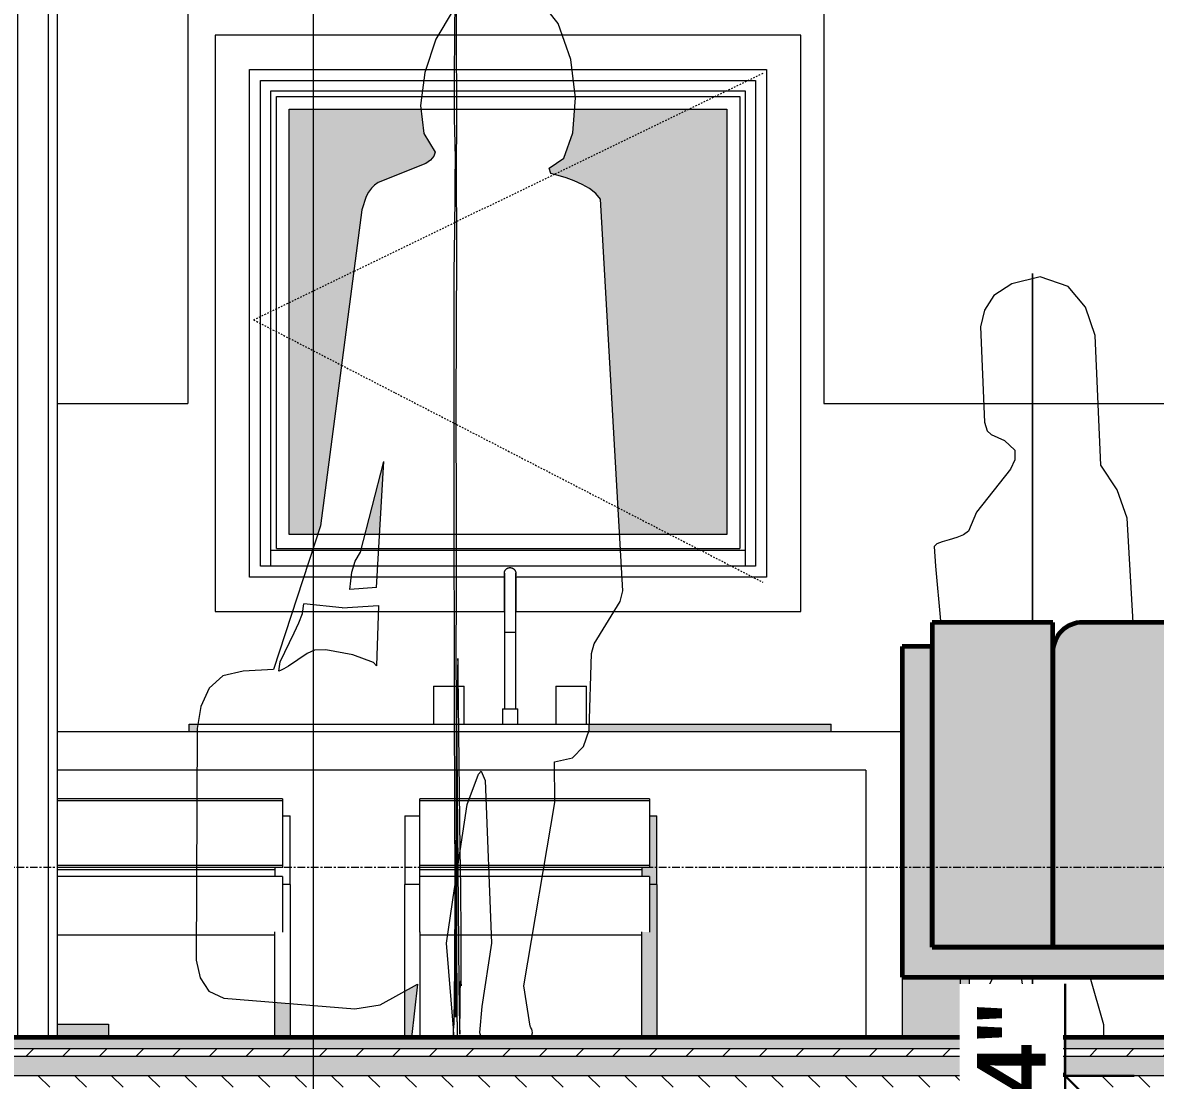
# Model space of a CAD drawing. Header units: inches. Extents: x -3210 to -1935, y -327 to 478.
# Drawn here: x -2621.6 to -2547.5, y 18.1 to 87.3 of the extents above; entities that cross this region are included whole.
import ezdxf

# ---------------------------------------------------------------- set-up
doc = ezdxf.new("R2010")
doc.units = ezdxf.units.IN
doc.header["$MEASUREMENT"] = 0
doc.linetypes.add('Dash 1_16_', pattern=[0.125, 0.0625, -0.0625])
doc.linetypes.add('Grid Line 1_2_', pattern=[0.875, 0.5, -0.125, 0.125, -0.125])
for name, color, linetype, lineweight in [('A-ANNO-DIMS-1', 211, 'Continuous', 30), ('A-DETL-GENF', 92, 'Continuous', 9), ('A-FLOR', 192, 'Continuous', 18), ('A-FLOR-1', 192, 'Continuous', 60), ('A-FLOR-LEVL-1', 51, 'Grid Line 1_2_', 9), ('A-FLOR-MCUT', 51, 'Continuous', 18), ('A-FLOR-PATT-1', 8, 'Continuous', 9), ('A-GLAZ', 151, 'Continuous', 18), ('A-GLAZ-1', 151, 'Dash 1_16_', 9), ('A-GLAZ-2', 151, 'Continuous', 9), ('G-ANNO-SYMB', 111, 'Continuous', 9), ('I-FURN', 30, 'Continuous', 9), ('I-WALL', 2, 'Continuous', 18), ('P-SANR-FIXT', 6, 'Continuous', 9), ('Q-CASE', 31, 'Continuous', 9), ('Q-CASE-1', 31, 'Continuous', 60), ('S-COLS', 52, 'Continuous', 9)]:
    doc.layers.add(name, color=color, linetype=linetype, lineweight=lineweight)
doc.styles.add('Century Gothic_B', font='GOTHICB.TTF', dxfattribs={"height": 4.5})
doc.dimstyles.new('OD__1_8__Tol__', dxfattribs={"dimscale": 12, "dimtxt": 4.698757, "dimasz": 0.5, "dimexe": 0.375, "dimexo": 0.25, "dimgap": 0.0625, "dimtad": 1, "dimdec": 3, "dimrnd": 0.125, "dimzin": 3, "dimdsep": 46, "dimlunit": 4, "dimtxsty": 'Century Gothic_B', "dimblk1": 'OBLIQUE', "dimblk2": 'OBLIQUE', "dimsah": 1, "dimcen": 0.09, "dimdle": 0.375, "dimazin": 0, "dimtfac": 1, "dimtdec": 4, "dimtix": 1, "dimtmove": 0, "dimatfit": 3, "dimfxl": 1, "dimtvp": 1, "dimtfill": 1, "dimfrac": 2, "dimtolj": 1, "dimtzin": 0, "dimlwd": 30, "dimlwe": 30, "dimarcsym": 2})
pattern_1 = [(0, (-2422.521, 124.937), (0, 2.399), []), (315, (-2422.521, 124.937), (2.398506, 0), [3.393, -3.393]), (45, (-2422.521, 124.937), (2.398506, 0), [3.393, -3.393])]

# ---------------------------------------------------------------- blocks, each defined once
blk = doc.blocks.new('Couch_-_Soft_Bench_Berto_Salotti_9473 - Couch_-_Soft_Bench_Berto_Salotti_9473-1086057-BUILDING SECTION - NORTH_SOUTH - LOOKING EAST')
at = {"layer": 'Q-CASE'}
for points in [[(-2554.214, 26.781), (-2554.214, 48.04), (-2562.088, 48.04), (-2562.088, 26.781)], [(-2528.701, 26.781), (-2517.009, 26.781), (-2517.009, 45.678), (-2517.189, 46.582), (-2517.701, 47.348), (-2518.467, 47.861), (-2519.371, 48.04), (-2552.245, 48.04), (-2552.999, 47.891), (-2553.648, 47.447), (-2554.064, 46.825), (-2554.214, 46.072), (-2554.214, 26.781)], [(-2564.056, 24.812), (-2479.804, 24.812), (-2479.804, 26.781), (-2562.088, 26.781), (-2562.088, 46.466), (-2564.056, 46.466), (-2564.056, 26.781)], [(-2560.274, 20.875), (-2560.274, 24.812), (-2564.056, 24.812), (-2564.056, 20.875), (-2562.049, 20.875)], [(-2559.684, 20.875), (-2559.684, 24.812), (-2560.274, 24.812), (-2560.274, 20.875)]]:
    blk.add_hatch(color=256, dxfattribs=at).paths.add_polyline_path(points, flags=0)
h = blk.add_hatch(color=256, dxfattribs=at)
h.paths.add_polyline_path([(-2517.009, 45.678), (-2516.852, 46.466), (-2517.166, 46.466), (-2517.147, 46.37)], flags=0)
h.paths.add_polyline_path([(-2554.214, 46.072), (-2554.135, 46.466), (-2554.214, 46.466)], flags=0)
h.paths.add_polyline_path([(-2479.804, 46.072), (-2479.804, 46.466), (-2479.883, 46.466)], flags=0)
for p, q in [((-2554.214, 46.466), (-2554.135, 46.466)), ((-2564.056, 24.812), (-2564.056, 20.875)), ((-2560.274, 24.812), (-2560.274, 20.875)), ((-2559.684, 24.812), (-2559.684, 20.875))]:
    blk.add_line(p, q, dxfattribs=at)
at = {"layer": 'Q-CASE-1'}
for p, q in [((-2554.214, 48.04), (-2562.088, 48.04)), ((-2562.088, 48.04), (-2562.088, 26.781)), ((-2554.214, 26.781), (-2554.214, 48.04)), ((-2519.371, 48.04), (-2552.245, 48.04)), ((-2562.088, 46.466), (-2564.056, 46.466)), ((-2564.056, 46.466), (-2564.056, 24.812)), ((-2562.088, 26.781), (-2562.088, 46.466)), ((-2554.214, 46.072), (-2554.214, 26.781)), ((-2479.804, 26.781), (-2562.088, 26.781)), ((-2562.088, 26.781), (-2554.214, 26.781)), ((-2554.214, 26.781), (-2517.009, 26.781)), ((-2564.056, 24.812), (-2479.804, 24.812))]:
    blk.add_line(p, q, dxfattribs=at)
blk.add_arc((-2552.245, 46.072), 1.969, 90, 180, dxfattribs=at)
blk = doc.blocks.new('OD_CW_Base Cabinet - OD_CW_Base Cabinet-1596529-BUILDING SECTION - NORTH_SOUTH - LOOKING EAST')
at = {"layer": 'Q-CASE'}
for p, q in [((-2610.169, 40.875), (-2619.337, 40.875)), ((-2593.367, 40.875), (-2610.169, 40.875)), ((-2593.239, 40.875), (-2593.367, 40.875)), ((-2593.051, 40.875), (-2593.177, 40.875)), ((-2584.578, 40.875), (-2593.051, 40.875)), ((-2564.056, 40.875), (-2584.578, 40.875))]:
    blk.add_line(p, q, dxfattribs=at)
blk = doc.blocks.new('OD_CW_Base Cabinet - OD_CW_Base Cabinet-1584419-BUILDING SECTION - NORTH_SOUTH - LOOKING EAST')
at = {"layer": 'Q-CASE'}
for p, q in [((-2610.179, 38.375), (-2619.337, 38.375)), ((-2593.345, 38.375), (-2610.179, 38.375)), ((-2593.212, 38.375), (-2593.334, 38.375)), ((-2593.181, 38.375), (-2593.212, 38.375)), ((-2593.022, 38.375), (-2593.116, 38.375)), ((-2586.795, 38.375), (-2593.022, 38.375)), ((-2566.427, 38.375), (-2586.795, 38.375)), ((-2566.427, 38.375), (-2566.427, 20.875))]:
    blk.add_line(p, q, dxfattribs=at)
blk = doc.blocks.new('Bar_Stool_6722_1_ - Bar_Stool_6722_1_-1102913-BUILDING SECTION - NORTH_SOUTH - LOOKING EAST')
at = {"layer": 'I-FURN'}
for points in [[(-2580.597, 30.875), (-2580.097, 30.875), (-2580.097, 35.386), (-2580.597, 35.386), (-2580.597, 31.967), (-2581.097, 31.967), (-2581.097, 31.411), (-2580.597, 31.411), (-2580.597, 31.13)], [(-2580.597, 29.481), (-2580.097, 29.481), (-2580.097, 30.875), (-2580.597, 30.875), (-2580.597, 29.73)]]:
    blk.add_hatch(color=256, dxfattribs=at).paths.add_polyline_path(points, flags=0)
h = blk.add_hatch(color=256, dxfattribs=at)
h.paths.add_polyline_path([(-2581.052, 4.875), (-2580.097, 4.893), (-2580.097, 5.125), (-2581.097, 5.125), (-2581.097, 4.875)], flags=0)
h.paths.add_polyline_path([(-2580.756, 20.875), (-2580.097, 20.875), (-2580.097, 29.481), (-2580.597, 29.481), (-2580.597, 27.779), (-2581.097, 27.779), (-2581.097, 20.875)], flags=0)
h = blk.add_hatch(color=256, dxfattribs=at)
h.paths.add_polyline_path([(-2595.597, 4.875), (-2595.597, 5.125), (-2596.597, 5.125), (-2596.597, 4.875), (-2595.643, 4.875)], flags=0)
h.paths.add_polyline_path([(-2596.149, 20.875), (-2595.757, 24.369), (-2596.597, 23.9), (-2596.597, 20.875), (-2596.256, 20.875)], flags=0)
for p, q in [((-2593.341, 36.493), (-2595.597, 36.493)), ((-2595.597, 36.359), (-2595.597, 36.493)), ((-2595.597, 32.161), (-2595.597, 36.359)), ((-2593.341, 36.359), (-2595.597, 36.359)), ((-2593.204, 36.493), (-2593.314, 36.493)), ((-2593.22, 36.359), (-2593.312, 36.359)), ((-2593.163, 36.493), (-2593.204, 36.493)), ((-2593.161, 36.359), (-2593.204, 36.359)), ((-2593.133, 36.493), (-2593.163, 36.493)), ((-2593.131, 36.359), (-2593.161, 36.359)), ((-2593.096, 36.493), (-2593.125, 36.493)), ((-2593.093, 36.359), (-2593.123, 36.359)), ((-2592.999, 36.493), (-2593.071, 36.493)), ((-2592.998, 36.359), (-2593.068, 36.359)), ((-2592.379, 36.493), (-2592.999, 36.493)), ((-2592.429, 36.359), (-2592.998, 36.359)), ((-2591.291, 36.359), (-2592.429, 36.359)), ((-2591.296, 36.493), (-2592.379, 36.493)), ((-2586.78, 36.493), (-2591.296, 36.493)), ((-2586.779, 36.359), (-2591.291, 36.359)), ((-2580.597, 36.493), (-2586.78, 36.493)), ((-2580.597, 36.359), (-2586.779, 36.359)), ((-2580.597, 36.493), (-2580.597, 36.359)), ((-2580.597, 36.359), (-2580.597, 32.161)), ((-2596.597, 35.386), (-2595.597, 35.386)), ((-2596.597, 35.386), (-2596.597, 30.875)), ((-2580.597, 35.386), (-2580.097, 35.386)), ((-2580.097, 30.875), (-2580.097, 35.386)), ((-2595.597, 31.99), (-2595.597, 32.161)), ((-2595.597, 32.161), (-2593.333, 32.161)), ((-2595.597, 31.967), (-2595.597, 31.99)), ((-2593.333, 31.99), (-2595.597, 31.99)), ((-2595.597, 31.411), (-2595.597, 31.967)), ((-2593.333, 32.161), (-2593.271, 32.161)), ((-2593.271, 31.99), (-2593.333, 31.99)), ((-2593.199, 31.99), (-2593.257, 31.99)), ((-2593.255, 32.161), (-2593.199, 32.161)), ((-2593.199, 32.161), (-2593.121, 32.161)), ((-2593.128, 31.99), (-2593.199, 31.99)), ((-2593.067, 31.99), (-2593.12, 31.99)), ((-2593.103, 32.161), (-2593.069, 32.161)), ((-2593.054, 32.161), (-2593.004, 32.161)), ((-2593, 31.99), (-2593.052, 31.99)), ((-2593.002, 32.161), (-2592.967, 32.161)), ((-2592.963, 31.99), (-2592.998, 31.99)), ((-2592.948, 32.161), (-2591.123, 32.161)), ((-2591.116, 31.99), (-2592.946, 31.99)), ((-2591.123, 32.161), (-2587.467, 32.161)), ((-2587.495, 31.99), (-2591.116, 31.99)), ((-2580.597, 31.99), (-2587.495, 31.99)), ((-2587.467, 32.161), (-2580.597, 32.161)), ((-2581.097, 31.967), (-2581.097, 31.411)), ((-2580.597, 32.161), (-2580.597, 31.99)), ((-2580.597, 31.99), (-2580.597, 31.967)), ((-2593.332, 31.835), (-2595.597, 31.835)), ((-2593.332, 31.411), (-2595.597, 31.411)), ((-2595.597, 29.834), (-2595.597, 31.411)), ((-2593.271, 31.835), (-2593.332, 31.835)), ((-2593.272, 31.411), (-2593.332, 31.411)), ((-2593.199, 31.835), (-2593.257, 31.835)), ((-2593.231, 31.411), (-2593.257, 31.411)), ((-2593.151, 31.835), (-2593.199, 31.835)), ((-2593.114, 31.411), (-2593.198, 31.411)), ((-2593.118, 31.835), (-2593.151, 31.835)), ((-2593.065, 31.835), (-2593.118, 31.835)), ((-2593.058, 31.411), (-2593.114, 31.411)), ((-2592.997, 31.835), (-2593.049, 31.835)), ((-2592.988, 31.411), (-2593.042, 31.411)), ((-2592.959, 31.835), (-2592.995, 31.835)), ((-2592.948, 31.411), (-2592.986, 31.411)), ((-2591.11, 31.835), (-2592.944, 31.835)), ((-2591.093, 31.411), (-2592.939, 31.411)), ((-2587.522, 31.835), (-2591.11, 31.835)), ((-2587.593, 31.411), (-2591.093, 31.411)), ((-2580.597, 31.411), (-2587.593, 31.411)), ((-2581.097, 31.835), (-2587.522, 31.835)), ((-2580.597, 31.411), (-2580.597, 29.834)), ((-2596.597, 29.481), (-2596.597, 30.875)), ((-2596.097, 30.875), (-2596.593, 30.875)), ((-2595.597, 30.875), (-2596.097, 30.875)), ((-2580.097, 30.875), (-2580.597, 30.875)), ((-2580.097, 30.875), (-2580.097, 29.481)), ((-2595.597, 27.772), (-2595.597, 29.834)), ((-2580.597, 29.834), (-2580.597, 27.772)), ((-2596.597, 23.9), (-2596.597, 29.481)), ((-2580.097, 29.481), (-2580.097, 20.875)), ((-2595.597, 27.779), (-2595.597, 20.875)), ((-2593.781, 27.579), (-2595.597, 27.579)), ((-2593.33, 27.579), (-2593.781, 27.579)), ((-2593.294, 27.579), (-2593.33, 27.579)), ((-2593.254, 27.579), (-2593.284, 27.579)), ((-2593.204, 27.579), (-2593.254, 27.579)), ((-2593.077, 27.579), (-2593.192, 27.579)), ((-2593.002, 27.579), (-2593.077, 27.579)), ((-2592.906, 27.579), (-2592.98, 27.579)), ((-2590.939, 27.579), (-2592.906, 27.579)), ((-2588.238, 27.579), (-2590.939, 27.579)), ((-2581.097, 27.579), (-2588.238, 27.579)), ((-2581.097, 20.875), (-2581.097, 27.779)), ((-2596.597, 20.875), (-2596.597, 23.9)), ((-2596.597, 4.875), (-2596.597, 5.125)), ((-2595.597, 5.125), (-2595.597, 4.875)), ((-2581.097, 4.875), (-2581.097, 5.125)), ((-2580.097, 5.125), (-2580.097, 4.875))]:
    blk.add_line(p, q, dxfattribs=at)
blk = doc.blocks.new('Bar_Stool_6722_1_ - Bar_Stool_6722_1_-V1-BUILDING SECTION - NORTH_SOUTH - LOOKING EAST')
at = {"layer": 'I-FURN'}
h = blk.add_hatch(color=256, dxfattribs=at)
h.paths.add_polyline_path([(-2604.097, 4.875), (-2604.097, 5.125), (-2605.097, 5.125), (-2605.097, 4.875), (-2604.143, 4.875)], flags=0)
h.paths.add_polyline_path([(-2604.097, 20.875), (-2604.097, 23.094), (-2605.097, 23.174), (-2605.097, 20.875), (-2604.438, 20.875)], flags=0)
for p, q in [((-2610.186, 36.493), (-2619.337, 36.493)), ((-2610.186, 36.359), (-2619.337, 36.359)), ((-2604.597, 36.493), (-2610.186, 36.493)), ((-2604.597, 36.359), (-2610.186, 36.359)), ((-2604.597, 36.493), (-2604.597, 36.359)), ((-2604.597, 36.359), (-2604.597, 32.161)), ((-2604.597, 35.386), (-2604.097, 35.386)), ((-2604.097, 30.875), (-2604.097, 35.386)), ((-2619.337, 32.161), (-2610.202, 32.161)), ((-2610.203, 31.99), (-2619.337, 31.99)), ((-2605.895, 31.99), (-2610.203, 31.99)), ((-2610.202, 32.161), (-2604.597, 32.161)), ((-2604.597, 31.99), (-2605.888, 31.99)), ((-2605.097, 31.967), (-2605.097, 31.411)), ((-2604.597, 32.161), (-2604.597, 31.99)), ((-2604.597, 31.99), (-2604.597, 31.967)), ((-2610.204, 31.835), (-2619.337, 31.835)), ((-2610.205, 31.411), (-2619.337, 31.411)), ((-2604.597, 31.411), (-2610.205, 31.411)), ((-2605.097, 31.835), (-2610.204, 31.835)), ((-2604.597, 31.411), (-2604.597, 29.834)), ((-2604.097, 30.875), (-2604.597, 30.875)), ((-2604.097, 30.875), (-2604.097, 29.481)), ((-2604.597, 29.834), (-2604.597, 27.772)), ((-2604.097, 29.481), (-2604.097, 23.094)), ((-2610.22, 27.579), (-2619.337, 27.579)), ((-2605.097, 27.579), (-2610.22, 27.579)), ((-2605.097, 23.174), (-2605.097, 27.779)), ((-2605.097, 20.875), (-2605.097, 23.174)), ((-2604.097, 23.094), (-2604.097, 20.875)), ((-2605.097, 4.875), (-2605.097, 5.125)), ((-2604.097, 5.125), (-2604.097, 4.875))]:
    blk.add_line(p, q, dxfattribs=at)
blk = doc.blocks.new('OD_CW_Upper Cabinet - OD_CW_Upper Cabinet-2238372-BUILDING SECTION - NORTH_SOUTH - LOOKING EAST')
at = {"layer": 'Q-CASE'}
for p, q in [((-2610.775, 110.375), (-2619.337, 110.375)), ((-2610.775, 110.375), (-2610.775, 62.375)), ((-2619.337, 62.375), (-2610.775, 62.375))]:
    blk.add_line(p, q, dxfattribs=at)
blk = doc.blocks.new('Sink - Kitchen - Double - 42_x21_ - Private-365322-BUILDING SECTION - NORTH_SOUTH - LOOKING EAST')
at = {"layer": 'P-SANR-FIXT'}
h = blk.add_hatch(color=256, dxfattribs=at)
h.paths.add_polyline_path([(-2569.565, 40.875), (-2568.705, 40.875), (-2568.705, 41.375), (-2584.53, 41.375), (-2584.542, 40.981), (-2584.578, 40.875), (-2572.205, 40.875)], flags=0)
h.paths.add_polyline_path([(-2610.705, 40.875), (-2610.169, 40.875), (-2610.168, 41.103), (-2610.123, 41.375), (-2610.705, 41.375), (-2610.705, 41.227)], flags=0)
for p, q in [((-2590.08, 48.75), (-2590.08, 42.375)), ((-2590.08, 48.75), (-2590.08, 47.375)), ((-2589.33, 42.375), (-2589.33, 48.75)), ((-2589.33, 47.375), (-2589.33, 48.75)), ((-2589.705, 47.375), (-2590.071, 47.375)), ((-2589.339, 47.375), (-2589.705, 47.375)), ((-2594.705, 43.875), (-2594.705, 41.375)), ((-2594.705, 43.875), (-2593.361, 43.875)), ((-2593.361, 43.875), (-2593.222, 43.875)), ((-2593.212, 43.875), (-2593.151, 43.875)), ((-2593.151, 43.875), (-2593.086, 43.875)), ((-2593.082, 43.875), (-2592.705, 43.875)), ((-2592.705, 41.375), (-2592.705, 43.875)), ((-2586.705, 43.875), (-2586.705, 41.375)), ((-2586.705, 43.875), (-2584.705, 43.875)), ((-2584.705, 41.375), (-2584.705, 43.875)), ((-2590.205, 42.375), (-2590.205, 41.375)), ((-2590.205, 42.375), (-2589.205, 42.375)), ((-2589.205, 41.375), (-2589.205, 42.375)), ((-2610.705, 41.375), (-2610.123, 41.375)), ((-2610.705, 40.875), (-2610.705, 41.375)), ((-2610.123, 41.375), (-2593.367, 41.375)), ((-2593.367, 41.375), (-2593.267, 41.375)), ((-2593.248, 41.375), (-2593.219, 41.375)), ((-2593.219, 41.375), (-2593.197, 41.375)), ((-2593.189, 41.375), (-2593.057, 41.375)), ((-2593.057, 41.375), (-2584.53, 41.375)), ((-2584.53, 41.375), (-2568.705, 41.375)), ((-2568.705, 40.875), (-2568.705, 41.375))]:
    blk.add_line(p, q, dxfattribs=at)
at = {"layer": 'P-SANR-FIXT', "flags": 128}
for points in [[(-2590.08, 51.25), (-2590.08, 51.265), (-2590.079, 51.28), (-2590.077, 51.295), (-2590.075, 51.31), (-2590.073, 51.325), (-2590.069, 51.339), (-2590.065, 51.354), (-2590.061, 51.368), (-2590.056, 51.382), (-2590.05, 51.396), (-2590.044, 51.41), (-2590.038, 51.423), (-2590.03, 51.436), (-2590.023, 51.449), (-2590.015, 51.462), (-2590.006, 51.474), (-2589.997, 51.486), (-2589.987, 51.497), (-2589.977, 51.508), (-2589.966, 51.519), (-2589.955, 51.529), (-2589.944, 51.539), (-2589.932, 51.548), (-2589.92, 51.557), (-2589.908, 51.566), (-2589.895, 51.573), (-2589.882, 51.581), (-2589.868, 51.588), (-2589.855, 51.594), (-2589.841, 51.6), (-2589.827, 51.605), (-2589.813, 51.609), (-2589.798, 51.613), (-2589.784, 51.617), (-2589.769, 51.62), (-2589.754, 51.622), (-2589.739, 51.623), (-2589.724, 51.625), (-2589.709, 51.625), (-2589.705, 51.625)], [(-2590.08, 48.75), (-2590.08, 48.85), (-2590.08, 48.95), (-2590.08, 49.049), (-2590.08, 49.148), (-2590.08, 49.247), (-2590.08, 49.344), (-2590.08, 49.441), (-2590.08, 49.536), (-2590.08, 49.631), (-2590.08, 49.724), (-2590.08, 49.815), (-2590.08, 49.904), (-2590.08, 49.992), (-2590.08, 50.078), (-2590.08, 50.162), (-2590.08, 50.243), (-2590.08, 50.322), (-2590.08, 50.398), (-2590.08, 50.472), (-2590.08, 50.543), (-2590.08, 50.612), (-2590.08, 50.677), (-2590.08, 50.739), (-2590.08, 50.798), (-2590.08, 50.854), (-2590.08, 50.906), (-2590.08, 50.955), (-2590.08, 51), (-2590.08, 51.042), (-2590.08, 51.08), (-2590.08, 51.114), (-2590.08, 51.145), (-2590.08, 51.172), (-2590.08, 51.195), (-2590.08, 51.214), (-2590.08, 51.229), (-2590.08, 51.24), (-2590.08, 51.247), (-2590.08, 51.25), (-2590.08, 51.25)], [(-2590.08, 51.25), (-2590.08, 51.248), (-2590.08, 51.242), (-2590.08, 51.232), (-2590.08, 51.218), (-2590.08, 51.2), (-2590.08, 51.178), (-2590.08, 51.153), (-2590.08, 51.123), (-2590.08, 51.09), (-2590.08, 51.053), (-2590.08, 51.012), (-2590.08, 50.967), (-2590.08, 50.92), (-2590.08, 50.868), (-2590.08, 50.813), (-2590.08, 50.755), (-2590.08, 50.694), (-2590.08, 50.63), (-2590.08, 50.562), (-2590.08, 50.492), (-2590.08, 50.419), (-2590.08, 50.343), (-2590.08, 50.265), (-2590.08, 50.184), (-2590.08, 50.101), (-2590.08, 50.016), (-2590.08, 49.928), (-2590.08, 49.839), (-2590.08, 49.748), (-2590.08, 49.656), (-2590.08, 49.562), (-2590.08, 49.467), (-2590.08, 49.37), (-2590.08, 49.273), (-2590.08, 49.175), (-2590.08, 49.076), (-2590.08, 48.977), (-2590.08, 48.877), (-2590.08, 48.777), (-2590.08, 48.75)], [(-2589.705, 51.625), (-2589.69, 51.625), (-2589.675, 51.624), (-2589.66, 51.622), (-2589.645, 51.62), (-2589.631, 51.618), (-2589.616, 51.614), (-2589.601, 51.61), (-2589.587, 51.606), (-2589.573, 51.601), (-2589.559, 51.595), (-2589.545, 51.589), (-2589.532, 51.583), (-2589.519, 51.575), (-2589.506, 51.568), (-2589.493, 51.56), (-2589.481, 51.551), (-2589.469, 51.542), (-2589.458, 51.532), (-2589.447, 51.522), (-2589.436, 51.511), (-2589.426, 51.5), (-2589.416, 51.489), (-2589.407, 51.477), (-2589.398, 51.465), (-2589.389, 51.453), (-2589.382, 51.44), (-2589.374, 51.427), (-2589.368, 51.413), (-2589.361, 51.4), (-2589.356, 51.386), (-2589.35, 51.372), (-2589.346, 51.358), (-2589.342, 51.343), (-2589.338, 51.328), (-2589.335, 51.314), (-2589.333, 51.299), (-2589.332, 51.284), (-2589.331, 51.269), (-2589.33, 51.254), (-2589.33, 51.25)], [(-2589.33, 51.25), (-2589.33, 51.248), (-2589.33, 51.242), (-2589.33, 51.232), (-2589.33, 51.218), (-2589.33, 51.2), (-2589.33, 51.178), (-2589.33, 51.153), (-2589.33, 51.123), (-2589.33, 51.09)], [(-2589.33, 51.08), (-2589.33, 51.114), (-2589.33, 51.145), (-2589.33, 51.172), (-2589.33, 51.195), (-2589.33, 51.214), (-2589.33, 51.229), (-2589.33, 51.24), (-2589.33, 51.247), (-2589.33, 51.25), (-2589.33, 51.25)], [(-2589.33, 48.75), (-2589.33, 48.85), (-2589.33, 48.95), (-2589.33, 49.049), (-2589.33, 49.148), (-2589.33, 49.247), (-2589.33, 49.344), (-2589.33, 49.441), (-2589.33, 49.536), (-2589.33, 49.631), (-2589.33, 49.724), (-2589.33, 49.815), (-2589.33, 49.904), (-2589.33, 49.992), (-2589.33, 50.078), (-2589.33, 50.162), (-2589.33, 50.243), (-2589.33, 50.322), (-2589.33, 50.398), (-2589.33, 50.472), (-2589.33, 50.543), (-2589.33, 50.612), (-2589.33, 50.677), (-2589.33, 50.739), (-2589.33, 50.798), (-2589.33, 50.854), (-2589.33, 50.906), (-2589.33, 50.955), (-2589.33, 51), (-2589.33, 51.042), (-2589.33, 51.073)], [(-2589.33, 51.053), (-2589.33, 51.012), (-2589.33, 50.967), (-2589.33, 50.92), (-2589.33, 50.868), (-2589.33, 50.813), (-2589.33, 50.755), (-2589.33, 50.694), (-2589.33, 50.63), (-2589.33, 50.562), (-2589.33, 50.492), (-2589.33, 50.419), (-2589.33, 50.343), (-2589.33, 50.265), (-2589.33, 50.184), (-2589.33, 50.101), (-2589.33, 50.016), (-2589.33, 49.928), (-2589.33, 49.839), (-2589.33, 49.748), (-2589.33, 49.656), (-2589.33, 49.562), (-2589.33, 49.467), (-2589.33, 49.37), (-2589.33, 49.273), (-2589.33, 49.175), (-2589.33, 49.076), (-2589.33, 48.977), (-2589.33, 48.877), (-2589.33, 48.777), (-2589.33, 48.75)]]:
    blk.add_lwpolyline(points, dxfattribs=at)
blk = doc.blocks.new('OD_CW_Upper Cabinet - OD_CW_Upper Cabinet-2237366-BUILDING SECTION - NORTH_SOUTH - LOOKING EAST')
at = {"layer": 'Q-CASE'}
for p, q in [((-2514.712, 110.375), (-2569.184, 110.375)), ((-2569.184, 110.375), (-2569.184, 62.375)), ((-2569.184, 62.375), (-2558.727, 62.375)), ((-2558.727, 62.375), (-2551.243, 62.375)), ((-2551.243, 62.375), (-2534.068, 62.375)), ((-2533.817, 62.375), (-2532.712, 62.375)), ((-2530.712, 62.375), (-2530.462, 62.375))]:
    blk.add_line(p, q, dxfattribs=at)
blk = doc.blocks.new('cathy 26654 - cathy 26654-698386-BUILDING SECTION - NORTH_SOUTH - LOOKING EAST')
at = {"layer": 'A-DETL-GENF'}
for p, q in [((-2593.314, 89.719), (-2593.321, 89.504)), ((-2593.303, 89.807), (-2593.314, 89.719)), ((-2593.273, 89.637), (-2593.303, 89.807)), ((-2590.057, 89.875), (-2591.903, 89.428)), ((-2587.992, 89.034), (-2590.057, 89.875)), ((-2593.321, 89.504), (-2593.353, 83.874)), ((-2593.242, 89.065), (-2593.273, 89.637)), ((-2591.903, 89.428), (-2593.245, 88.257)), ((-2593.23, 88.65), (-2593.242, 89.065)), ((-2586.569, 87.239), (-2587.992, 89.034)), ((-2593.328, 88.184), (-2593.418, 88.106)), ((-2593.26, 88.244), (-2593.317, 88.194)), ((-2593.226, 88.274), (-2593.23, 88.65)), ((-2593.219, 87.708), (-2593.226, 88.274)), ((-2593.418, 88.106), (-2594.56, 86.207)), ((-2593.208, 86.065), (-2593.219, 87.708)), ((-2585.733, 84.885), (-2586.569, 87.239)), ((-2594.56, 86.207), (-2595.289, 84.031)), ((-2593.194, 81.908), (-2593.208, 86.065)), ((-2585.428, 82.366), (-2585.733, 84.885)), ((-2595.289, 84.031), (-2595.564, 81.875)), ((-2593.353, 83.874), (-2593.356, 82.286)), ((-2593.356, 82.286), (-2593.353, 81.004)), ((-2585.599, 80.079), (-2585.428, 82.366)), ((-2595.564, 81.875), (-2595.346, 80.039)), ((-2593.194, 80.011), (-2593.194, 81.908)), ((-2593.353, 81.004), (-2593.341, 80.218)), ((-2595.346, 80.039), (-2594.594, 78.822)), ((-2593.341, 80.218), (-2593.319, 79.392)), ((-2586.191, 78.416), (-2585.599, 80.079)), ((-2593.319, 79.392), (-2593.307, 78.311)), ((-2593.201, 78.647), (-2593.194, 80.011)), ((-2594.682, 78.543), (-2594.91, 78.294)), ((-2594.594, 78.822), (-2594.682, 78.543)), ((-2593.217, 78.124), (-2593.202, 78.626)), ((-2595.222, 78.078), (-2598.33, 76.831)), ((-2594.91, 78.294), (-2595.222, 78.078)), ((-2593.307, 78.311), (-2593.309, 77.114)), ((-2593.197, 72.306), (-2593.217, 78.124)), ((-2587.148, 77.774), (-2586.191, 78.416)), ((-2593.309, 77.114), (-2593.319, 75.851)), ((-2587.032, 77.425), (-2587.148, 77.774)), ((-2586.562, 77.287), (-2587.032, 77.425)), ((-2586.046, 77.124), (-2586.562, 77.287)), ((-2585.514, 76.931), (-2586.046, 77.124)), ((-2598.776, 76.452), (-2598.957, 76.203)), ((-2598.566, 76.659), (-2598.776, 76.452)), ((-2598.33, 76.831), (-2598.566, 76.659)), ((-2584.993, 76.7), (-2585.514, 76.931)), ((-2584.511, 76.427), (-2584.993, 76.7)), ((-2584.098, 76.105), (-2584.511, 76.427)), ((-2599.109, 75.906), (-2599.402, 75.04)), ((-2598.957, 76.203), (-2599.109, 75.906)), ((-2593.319, 75.851), (-2593.368, 72.147)), ((-2583.782, 75.727), (-2584.098, 76.105)), ((-2582.331, 50.094), (-2583.782, 75.727)), ((-2599.402, 75.04), (-2602.105, 54.366)), ((-2593.368, 72.147), (-2593.378, 71.102)), ((-2593.222, 62.089), (-2593.197, 72.306)), ((-2593.378, 71.102), (-2593.382, 60.67)), ((-2593.208, 54.853), (-2593.222, 62.089)), ((-2593.382, 60.67), (-2593.381, 60.438)), ((-2593.381, 60.438), (-2593.367, 39.844)), ((-2599.48, 52.643), (-2597.967, 58.577)), ((-2598.433, 50.316), (-2597.967, 58.577)), ((-2593.22, 51.243), (-2593.208, 54.853)), ((-2602.105, 54.366), (-2605.18, 44.963)), ((-2599.829, 52.037), (-2599.48, 52.643)), ((-2600.055, 51.325), (-2599.829, 52.037)), ((-2600.178, 50.199), (-2600.055, 51.325)), ((-2593.221, 44.502), (-2593.22, 51.243)), ((-2598.433, 50.316), (-2600.178, 50.199)), ((-2582.505, 49.403), (-2582.331, 50.094)), ((-2603.28, 48.63), (-2603.189, 49.251)), ((-2600.682, 48.996), (-2603.189, 49.251)), ((-2600.682, 48.996), (-2598.316, 49.152)), ((-2598.316, 49.152), (-2598.433, 45.196)), ((-2584.215, 46.629), (-2582.505, 49.403)), ((-2603.515, 48), (-2603.28, 48.63)), ((-2603.836, 47.366), (-2603.515, 48)), ((-2604.74, 45.467), (-2603.836, 47.366)), ((-2602.97, 46.011), (-2604.208, 45.183)), ((-2602.493, 46.22), (-2602.97, 46.011)), ((-2601.757, 46.245), (-2602.493, 46.22)), ((-2599.993, 45.926), (-2601.757, 46.245)), ((-2584.542, 40.981), (-2584.389, 46.003)), ((-2584.389, 46.003), (-2584.215, 46.629)), ((-2604.831, 44.847), (-2604.74, 45.467)), ((-2598.646, 45.413), (-2599.993, 45.926)), ((-2598.433, 45.196), (-2598.646, 45.413)), ((-2593.119, 45.646), (-2593.14, 44.9)), ((-2593.115, 45.686), (-2593.119, 45.646)), ((-2593.108, 45.399), (-2593.115, 45.686)), ((-2593.096, 44.679), (-2593.108, 45.399)), ((-2608.491, 44.549), (-2609.391, 43.733)), ((-2607.158, 44.851), (-2608.491, 44.549)), ((-2605.18, 44.963), (-2607.158, 44.851)), ((-2604.718, 44.891), (-2604.831, 44.847)), ((-2604.499, 45.01), (-2604.718, 44.891)), ((-2604.208, 45.183), (-2604.499, 45.01)), ((-2593.219, 44.038), (-2593.221, 44.502)), ((-2593.14, 44.9), (-2593.151, 44.325)), ((-2592.96, 33.13), (-2593.096, 44.679)), ((-2609.391, 43.733), (-2609.926, 42.539)), ((-2593.217, 43.547), (-2593.219, 44.038)), ((-2593.152, 44.149), (-2593.203, 41.938)), ((-2593.151, 44.325), (-2593.152, 44.149)), ((-2593.214, 43.064), (-2593.217, 43.547)), ((-2593.21, 42.626), (-2593.214, 43.064)), ((-2609.926, 42.539), (-2610.168, 41.103)), ((-2593.204, 42.027), (-2593.21, 42.626)), ((-2593.219, 41.249), (-2593.217, 42.171)), ((-2593.217, 42.171), (-2593.12, 32.046)), ((-2593.203, 41.938), (-2593.204, 42.027)), ((-2610.168, 41.103), (-2610.226, 25.933)), ((-2593.219, 40.343), (-2593.219, 41.249)), ((-2584.906, 39.917), (-2584.542, 40.981)), ((-2593.202, 36.103), (-2593.219, 40.343)), ((-2593.367, 39.844), (-2593.366, 39.788)), ((-2593.366, 39.788), (-2593.349, 38.818)), ((-2585.621, 39.186), (-2584.906, 39.917)), ((-2593.349, 38.818), (-2593.346, 38.506)), ((-2586.799, 38.913), (-2585.621, 39.186)), ((-2586.778, 36.249), (-2586.799, 38.913)), ((-2593.346, 38.506), (-2593.344, 38.211)), ((-2593.344, 38.211), (-2593.327, 28.852)), ((-2592.516, 36.128), (-2591.774, 38.099)), ((-2591.774, 38.099), (-2591.605, 38.295)), ((-2591.605, 38.295), (-2591.344, 37.685)), ((-2591.344, 37.685), (-2590.918, 27.049)), ((-2593.245, 31.203), (-2592.516, 36.128)), ((-2593.198, 31.518), (-2593.202, 36.103)), ((-2588.8, 24.247), (-2586.778, 36.249)), ((-2593.281, 27.06), (-2593.268, 33.794)), ((-2593.257, 32.01), (-2593.268, 33.794)), ((-2592.932, 30.743), (-2592.96, 33.13)), ((-2593.257, 32.01), (-2593.254, 27.684)), ((-2593.12, 32.046), (-2593.046, 24.304)), ((-2593.273, 31.012), (-2593.256, 31.125)), ((-2593.256, 31.125), (-2593.245, 31.203)), ((-2593.195, 28.318), (-2593.198, 31.518)), ((-2593.859, 27.049), (-2593.33, 30.625)), ((-2593.33, 30.625), (-2593.273, 31.012)), ((-2592.902, 27.511), (-2592.932, 30.743)), ((-2593.327, 28.852), (-2593.331, 27.058)), ((-2593.166, 21.888), (-2593.195, 28.318)), ((-2593.254, 27.684), (-2593.269, 22.195)), ((-2592.902, 27.375), (-2592.902, 27.511)), ((-2593.412, 21.481), (-2593.859, 27.049)), ((-2593.331, 27.058), (-2593.339, 25.46)), ((-2593.269, 23.608), (-2593.281, 27.06)), ((-2592.905, 25.372), (-2592.902, 27.375)), ((-2590.918, 27.049), (-2591.544, 22.907)), ((-2610.226, 25.933), (-2609.968, 24.781)), ((-2593.339, 25.46), (-2593.386, 21.81)), ((-2592.904, 24.985), (-2592.905, 25.372)), ((-2609.968, 24.781), (-2609.405, 23.911)), ((-2592.954, 24.292), (-2592.942, 24.508)), ((-2592.942, 24.508), (-2592.931, 24.591)), ((-2592.931, 24.591), (-2592.921, 24.514)), ((-2592.921, 24.514), (-2592.912, 24.253)), ((-2592.912, 24.253), (-2592.9, 24.835)), ((-2592.9, 24.835), (-2592.904, 24.985)), ((-2609.405, 23.911), (-2608.437, 23.438)), ((-2598.201, 23.003), (-2595.757, 24.369)), ((-2595.757, 24.369), (-2596.149, 20.875)), ((-2593.046, 24.304), (-2593.008, 21.619)), ((-2592.972, 23.569), (-2592.964, 23.971)), ((-2592.964, 23.971), (-2592.954, 24.292)), ((-2588.399, 21.611), (-2588.8, 24.247)), ((-2608.437, 23.438), (-2599.867, 22.759)), ((-2599.867, 22.759), (-2598.201, 23.003)), ((-2593.269, 22.195), (-2593.269, 23.608)), ((-2592.991, 21.09), (-2592.979, 23.115)), ((-2592.979, 23.115), (-2592.972, 23.569)), ((-2591.544, 22.907), (-2591.697, 21.193)), ((-2593.409, 21.517), (-2593.417, 21.4)), ((-2593.401, 21.633), (-2593.409, 21.517)), ((-2593.394, 21.73), (-2593.401, 21.633)), ((-2593.388, 21.795), (-2593.394, 21.73)), ((-2593.386, 21.81), (-2593.388, 21.795)), ((-2593.166, 21.888), (-2593.168, 20.875)), ((-2593.008, 21.619), (-2592.997, 21.14)), ((-2588.38, 21.576), (-2588.399, 21.611)), ((-2588.339, 21.51), (-2588.38, 21.576)), ((-2588.292, 21.42), (-2588.339, 21.51)), ((-2610.052, 20.875), (-2610.485, 20.875)), ((-2610.485, 20.875), (-2596.495, 20.875)), ((-2608.927, 20.875), (-2610.052, 20.875)), ((-2607.199, 20.875), (-2608.927, 20.875)), ((-2606.898, 20.875), (-2607.199, 20.875)), ((-2593.426, 20.875), (-2596.495, 20.875)), ((-2596.149, 20.875), (-2593.426, 20.875)), ((-2593.423, 21.299), (-2593.426, 21.228)), ((-2593.426, 21.228), (-2593.426, 21.197)), ((-2593.426, 21.197), (-2593.426, 21.157)), ((-2593.426, 21.157), (-2593.426, 21.11)), ((-2593.426, 21.11), (-2593.426, 21.056)), ((-2593.426, 21.056), (-2593.426, 20.998)), ((-2593.426, 20.998), (-2593.426, 20.937)), ((-2593.426, 20.937), (-2593.426, 20.875)), ((-2593.375, 20.875), (-2593.426, 20.875)), ((-2593.426, 20.875), (-2593.363, 20.875)), ((-2593.426, 20.875), (-2593.168, 20.875)), ((-2593.417, 21.4), (-2593.423, 21.299)), ((-2593.403, 21.372), (-2593.412, 21.481)), ((-2593.363, 20.875), (-2593.401, 21.354)), ((-2582.007, 20.875), (-2593.375, 20.875)), ((-2592.997, 21.14), (-2592.991, 21.09)), ((-2591.697, 21.193), (-2591.596, 20.875)), ((-2588.364, 20.875), (-2591.596, 20.875)), ((-2588.364, 20.875), (-2588.275, 21.031)), ((-2588.255, 21.307), (-2588.292, 21.42)), ((-2588.275, 21.031), (-2588.244, 21.176)), ((-2588.244, 21.176), (-2588.255, 21.307)), ((-2584.982, 20.875), (-2585.637, 20.875)), ((-2583.346, 20.875), (-2584.982, 20.875)), ((-2582.326, 20.875), (-2583.346, 20.875)), ((-2582.007, 20.875), (-2582.326, 20.875))]:
    blk.add_line(p, q, dxfattribs=at)
blk = doc.blocks.new('florence 23626 - florence 23626-698392-BUILDING SECTION - NORTH_SOUTH - LOOKING EAST')
at = {"layer": 'A-DETL-GENF'}
for p, q in [((-2555.038, 70.66), (-2556.894, 70.2)), ((-2555.539, 70.262), (-2555.539, 70.875)), ((-2555.539, 70.875), (-2555.539, 70.536)), ((-2555.539, 70.536), (-2555.539, 70.199)), ((-2553.206, 70.023), (-2555.038, 70.66)), ((-2556.894, 70.2), (-2558.059, 69.442)), ((-2555.539, 68.664), (-2555.539, 70.262)), ((-2555.539, 70.199), (-2555.539, 68.634)), ((-2552.06, 68.675), (-2553.206, 70.023)), ((-2558.059, 69.442), (-2558.685, 68.475)), ((-2558.685, 68.475), (-2558.928, 67.389)), ((-2555.539, 66.442), (-2555.539, 68.664)), ((-2555.539, 68.634), (-2555.539, 66.524)), ((-2551.441, 66.818), (-2552.06, 68.675)), ((-2558.928, 67.389), (-2558.678, 61.153)), ((-2551.062, 58.325), (-2551.441, 66.818)), ((-2555.539, 66.524), (-2555.539, 59.484)), ((-2555.539, 63.955), (-2555.539, 66.442)), ((-2555.539, 58.517), (-2555.539, 63.955)), ((-2558.678, 61.153), (-2558.501, 60.57)), ((-2558.501, 60.57), (-2558.241, 60.333)), ((-2558.241, 60.333), (-2557.36, 59.939)), ((-2557.36, 59.939), (-2556.684, 59.301)), ((-2556.684, 59.301), (-2556.689, 58.675)), ((-2555.539, 59.472), (-2555.539, 58.89)), ((-2556.689, 58.675), (-2556.973, 58.064)), ((-2555.539, 58.89), (-2555.539, 57.391)), ((-2556.973, 58.064), (-2559.199, 55.256)), ((-2555.539, 57.694), (-2555.539, 58.517)), ((-2550.005, 56.706), (-2551.062, 58.325)), ((-2555.539, 55.766), (-2555.539, 57.694)), ((-2555.539, 57.391), (-2555.539, 53.001)), ((-2549.339, 54.855), (-2550.005, 56.706)), ((-2555.539, 53.155), (-2555.539, 55.766)), ((-2559.199, 55.256), (-2559.724, 54.011)), ((-2548.944, 48.04), (-2549.339, 54.855)), ((-2560.986, 53.449), (-2561.447, 53.321)), ((-2560.494, 53.591), (-2560.986, 53.449)), ((-2560.048, 53.771), (-2560.494, 53.591)), ((-2559.724, 54.011), (-2560.048, 53.771)), ((-2561.801, 53.182), (-2561.97, 53.009)), ((-2561.97, 53.009), (-2561.885, 51.728)), ((-2561.447, 53.321), (-2561.801, 53.182)), ((-2555.539, 48.04), (-2555.539, 53.155)), ((-2555.539, 53.001), (-2555.539, 48.04)), ((-2561.885, 51.728), (-2561.56, 48.146)), ((-2555.539, 48.04), (-2555.539, 49.597)), ((-2555.539, 49.099), (-2555.539, 49.597)), ((-2555.539, 49.099), (-2555.539, 48.04)), ((-2561.56, 48.146), (-2561.559, 48.04)), ((-2558.403, 24.178), (-2558.113, 24.812)), ((-2556.285, 24.812), (-2555.706, 20.875)), ((-2555.539, 20.875), (-2555.539, 24.812)), ((-2555.539, 24.812), (-2555.539, 20.875)), ((-2555.539, 20.875), (-2555.539, 24.812)), ((-2555.539, 24.812), (-2555.539, 20.875)), ((-2550.869, 21.712), (-2551.77, 24.812)), ((-2558.521, 23.164), (-2558.403, 24.178)), ((-2557.866, 21.313), (-2558.521, 23.164)), ((-2550.864, 20.875), (-2550.869, 21.712)), ((-2557.812, 20.875), (-2557.866, 21.313))]:
    blk.add_line(p, q, dxfattribs=at)
blk = doc.blocks.new('Window-Casement-Andersen-A_Series - 35-1_4_ x 35-1_4_-2097275-BUILDING SECTION - NORTH_SOUTH - LOOKING EAST')
at = {"layer": 'A-GLAZ'}
h = blk.add_hatch(color=256, dxfattribs=at)
h.paths.add_polyline_path([(-2575.524, 53.801), (-2575.524, 81.625), (-2585.483, 81.625), (-2585.599, 80.079), (-2586.191, 78.416), (-2587.148, 77.774), (-2587.032, 77.425), (-2586.046, 77.124), (-2585.514, 76.931), (-2584.993, 76.7), (-2584.511, 76.427), (-2584.098, 76.105), (-2583.782, 75.727), (-2582.541, 53.801), (-2581.398, 53.801)], flags=0)
h.paths.add_polyline_path([(-2604.149, 53.801), (-2602.29, 53.801), (-2602.105, 54.366), (-2599.402, 75.04), (-2599.109, 75.906), (-2598.957, 76.203), (-2598.776, 76.452), (-2598.566, 76.659), (-2598.33, 76.831), (-2595.222, 78.078), (-2594.91, 78.294), (-2594.682, 78.543), (-2594.594, 78.822), (-2595.346, 80.039), (-2595.535, 81.625), (-2604.149, 81.625), (-2604.149, 54.366)], flags=0)
h.paths.add_polyline_path([(-2598.236, 53.801), (-2597.967, 58.577), (-2599.184, 53.801), (-2598.433, 53.801)], flags=0)
at = {"layer": 'A-GLAZ-1'}
for p, q in [((-2573.18, 83.955), (-2586.805, 77.359)), ((-2586.805, 77.359), (-2593.204, 74.261)), ((-2593.341, 74.194), (-2599.93, 71.004)), ((-2593.263, 74.232), (-2593.341, 74.194)), ((-2593.204, 74.261), (-2593.233, 74.247)), ((-2599.93, 71.004), (-2606.479, 67.834)), ((-2606.479, 67.834), (-2600.731, 64.871)), ((-2600.731, 64.871), (-2597.229, 63.065)), ((-2597.22, 63.061), (-2593.382, 61.083)), ((-2593.382, 61.083), (-2593.338, 61.06)), ((-2593.322, 61.052), (-2593.22, 60.999)), ((-2593.22, 60.999), (-2582.64, 55.545)), ((-2582.64, 55.545), (-2573.18, 50.669))]:
    blk.add_line(p, q, dxfattribs=at)
at = {"layer": 'A-GLAZ-2'}
for p, q in [((-2594.402, 86.469), (-2608.993, 86.469)), ((-2608.993, 86.469), (-2608.993, 48.75)), ((-2593.338, 86.469), (-2594.402, 86.469)), ((-2593.21, 86.469), (-2593.286, 86.469)), ((-2586.295, 86.469), (-2593.21, 86.469)), ((-2570.68, 86.469), (-2586.295, 86.469)), ((-2570.68, 48.75), (-2570.68, 86.469)), ((-2606.743, 51), (-2606.743, 84.219)), ((-2606.743, 84.219), (-2595.226, 84.219)), ((-2595.226, 84.219), (-2593.341, 84.219)), ((-2593.33, 84.219), (-2593.28, 84.219)), ((-2593.238, 84.219), (-2593.202, 84.219)), ((-2593.184, 84.219), (-2585.652, 84.219)), ((-2585.652, 84.219), (-2572.93, 84.219)), ((-2572.93, 84.219), (-2572.93, 51)), ((-2606.03, 83.506), (-2595.356, 83.506)), ((-2606.03, 51.713), (-2606.03, 83.506)), ((-2595.356, 83.506), (-2593.354, 83.506)), ((-2593.354, 83.506), (-2593.281, 83.506)), ((-2593.25, 83.506), (-2593.199, 83.506)), ((-2593.199, 83.506), (-2585.566, 83.506)), ((-2585.566, 83.506), (-2573.649, 83.506)), ((-2573.649, 83.506), (-2573.649, 51.713)), ((-2605.35, 51.713), (-2605.35, 82.826)), ((-2605.35, 82.826), (-2595.443, 82.826)), ((-2604.99, 52.867), (-2604.99, 82.466)), ((-2604.99, 82.466), (-2595.489, 82.466)), ((-2595.489, 82.466), (-2593.355, 82.466)), ((-2595.443, 82.826), (-2593.355, 82.826)), ((-2593.349, 82.466), (-2593.311, 82.466)), ((-2593.335, 82.826), (-2593.3, 82.826)), ((-2593.29, 82.466), (-2593.196, 82.466)), ((-2593.262, 82.826), (-2593.197, 82.826)), ((-2593.197, 82.826), (-2585.483, 82.826)), ((-2593.196, 82.466), (-2585.44, 82.466)), ((-2585.483, 82.826), (-2574.324, 82.826)), ((-2585.44, 82.466), (-2574.68, 82.466)), ((-2574.68, 82.466), (-2574.68, 52.867)), ((-2574.324, 82.826), (-2574.324, 51.713)), ((-2604.149, 53.801), (-2604.149, 81.625)), ((-2604.149, 81.625), (-2595.535, 81.625)), ((-2595.535, 81.625), (-2593.354, 81.625)), ((-2593.335, 81.625), (-2593.208, 81.625)), ((-2593.194, 81.625), (-2585.483, 81.625)), ((-2585.483, 81.625), (-2575.524, 81.625)), ((-2575.524, 81.625), (-2575.524, 53.801)), ((-2602.29, 53.801), (-2604.149, 53.801)), ((-2599.184, 53.801), (-2602.29, 53.801)), ((-2598.236, 53.801), (-2599.184, 53.801)), ((-2593.376, 53.801), (-2598.236, 53.801)), ((-2593.322, 53.801), (-2593.376, 53.801)), ((-2593.212, 53.801), (-2593.314, 53.801)), ((-2582.541, 53.801), (-2593.212, 53.801)), ((-2575.524, 53.801), (-2582.541, 53.801)), ((-2605.35, 52.769), (-2602.627, 52.769)), ((-2604.99, 52.867), (-2602.595, 52.867)), ((-2602.627, 52.769), (-2599.448, 52.769)), ((-2602.595, 52.867), (-2599.422, 52.867)), ((-2599.448, 52.769), (-2598.294, 52.769)), ((-2599.422, 52.867), (-2598.289, 52.867)), ((-2598.294, 52.769), (-2593.376, 52.769)), ((-2598.289, 52.867), (-2593.376, 52.867)), ((-2593.376, 52.867), (-2593.313, 52.867)), ((-2593.376, 52.769), (-2593.312, 52.769)), ((-2593.305, 52.867), (-2593.215, 52.867)), ((-2593.304, 52.769), (-2593.215, 52.769)), ((-2593.215, 52.867), (-2582.488, 52.867)), ((-2593.215, 52.769), (-2582.483, 52.769)), ((-2582.488, 52.867), (-2574.68, 52.867)), ((-2582.483, 52.769), (-2574.324, 52.769)), ((-2602.973, 51.713), (-2606.03, 51.713)), ((-2599.932, 51.713), (-2602.973, 51.713)), ((-2598.354, 51.713), (-2599.932, 51.713)), ((-2593.375, 51.713), (-2598.354, 51.713)), ((-2593.303, 51.713), (-2593.375, 51.713)), ((-2593.228, 51.713), (-2593.293, 51.713)), ((-2582.423, 51.713), (-2593.218, 51.713)), ((-2573.649, 51.713), (-2582.423, 51.713)), ((-2603.206, 51), (-2606.743, 51)), ((-2600.091, 51), (-2603.206, 51)), ((-2598.394, 51), (-2600.091, 51)), ((-2593.374, 51), (-2598.394, 51)), ((-2593.296, 51), (-2593.374, 51)), ((-2593.22, 51), (-2593.286, 51)), ((-2590.078, 51), (-2593.22, 51)), ((-2582.383, 51), (-2589.332, 51)), ((-2572.93, 51), (-2582.383, 51)), ((-2608.993, 48.75), (-2603.942, 48.75)), ((-2603.942, 48.75), (-2603.263, 48.75)), ((-2603.263, 48.75), (-2598.328, 48.75)), ((-2598.328, 48.75), (-2593.373, 48.75)), ((-2593.373, 48.75), (-2593.276, 48.75)), ((-2593.264, 48.75), (-2593.22, 48.75)), ((-2593.22, 48.75), (-2590.071, 48.75)), ((-2589.339, 48.75), (-2582.908, 48.75)), ((-2582.908, 48.75), (-2570.68, 48.75))]:
    blk.add_line(p, q, dxfattribs=at)
blk = doc.blocks.new('_Oblique')
at = {"color": 0, "linetype": 'ByBlock', "lineweight": -2}
blk.add_line((-0.5, -0.5), (0.5, 0.5), dxfattribs=at)
blk = doc.blocks.new('DIMBLOCK2-BUILDING SECTION - NORTH_SOUTH - LOOKING EAST')
at = {"layer": 'A-ANNO-DIMS-1', "color": 0, "lineweight": 30, "transparency": 16777216}
for p, q in [((-2553.393, 18.375), (-2553.393, 24.375)), ((-2554.636, 18.375), (-2548.893, 18.375)), ((-2553.393, 5.125), (-2553.393, 18.375)), ((-2554.636, 5.125), (-2548.893, 5.125)), ((-2553.393, 5.125), (-2553.393, -0.875))]:
    blk.add_line(p, q, dxfattribs=at)
at = {"layer": 'A-ANNO-DIMS-1', "color": 0, "lineweight": 30, "transparency": 16777216, "xscale": 5.999999999999999, "yscale": 5.999999999999999, "zscale": 5.999999999999999}
for p, rotation in [((-2553.393, 18.375), 270), ((-2553.393, 5.125), 90)]:
    blk.add_blockref('_Oblique', p, dxfattribs=dict(at, rotation=rotation))
at = {"layer": 'A-ANNO-DIMS-1', "color": 0, "transparency": 16777216, "insert": (-2556.858, 11.75), "char_height": 4.5, "attachment_point": 5, "rotation": 90, "style": 'Century Gothic_B', "bg_fill": 3, "box_fill_scale": 1.25, "bg_fill_color": 256, "bg_fill_true_color": 13158600, "bg_fill_transparency": 0}
blk.add_mtext('\\A1;1\'-1 1/4"', dxfattribs=at)
at = {"layer": 'Defpoints', "color": 0, "transparency": 16777216}
for p in [(-2557.636, 18.375), (-2553.393, 18.375), (-2557.636, 5.125)]:
    blk.add_point(p, dxfattribs=at)

msp = doc.modelspace()

# ---------------------------------------------------------------- hatches: boundary and pattern name
at = {"layer": 'A-FLOR'}
for points in [[(-2433.35189, 20.125), (-2429.21168, 20.125), (-2429.21168, 20.875), (-2630.33668, 20.875), (-2630.33668, 20.125), (-2435.89918, 20.125)], [(-2430.77418, 18.375), (-2429.21168, 18.375), (-2429.21168, 19.625), (-2630.33668, 19.625), (-2630.33668, 18.375), (-2435.89918, 18.375)]]:
    msp.add_hatch(color=256, dxfattribs=at).paths.add_polyline_path(points, flags=0)
at = {"layer": 'A-FLOR-PATT-1'}
h = msp.add_hatch(dxfattribs=at)
h.set_pattern_fill('FP_13', color=256, style=0, pattern_type=2)
h.set_pattern_definition(pattern_1)
h.paths.add_polyline_path([(-2562.08777, 19.625), (-2429.21168, 19.625), (-2429.21168, 20.125), (-2630.33668, 20.125), (-2630.33668, 19.625), (-2564.05628, 19.625)], flags=0)
h = msp.add_hatch(dxfattribs=at)
h.set_pattern_fill('FP_13', color=256, style=0, pattern_type=2)
h.set_pattern_definition(pattern_1)
h.paths.add_polyline_path([(-2554.21376, 17.625), (-2429.21168, 17.625), (-2429.21168, 18.375), (-2630.33668, 18.375), (-2630.33668, 17.625), (-2555.06149, 17.625)], flags=0)
at = {"layer": 'I-WALL'}
h = msp.add_hatch(color=256, dxfattribs=at)
h.paths.add_polyline_path([(-2615.96168, -91.375), (-2615.96168, 5.125), (-2619.33668, 5.125), (-2619.33668, -91.375)], flags=0)
h.paths.add_polyline_path([(-2619.33668, 20.875), (-2615.96168, 20.875), (-2615.96168, 21.75), (-2619.33668, 21.75)], flags=0)
at = {"layer": 'S-COLS'}
h = msp.add_hatch(dxfattribs=at)
h.set_pattern_fill('FP_32', color=256, style=0, pattern_type=2)
h.set_pattern_definition([(90, (-2597.899, 0), (-2, 1e-16), [])])
h.paths.add_polyline_path([(-2619.33668, 20.875), (-2619.33668, 134), (-2623.58668, 134), (-2623.58668, 116.25), (-2621.95168, 116.25), (-2621.95168, 20.875), (-2619.50919, 20.875)], flags=0)
h.paths.add_polyline_path([(-2619.33668, 149.75), (-2619.33668, 152.51428), (-2621.93836, 149.75), (-2619.50919, 149.75)], flags=0)

# ---------------------------------------------------------------- linework, layer by layer
at = {"layer": 'A-FLOR-1'}
msp.add_line((-2429.21168, 20.875), (-2702.46168, 20.875), dxfattribs=at)
at = {"layer": 'A-FLOR-LEVL-1'}
for p, q in [((-1935.47917, 32), (-3194.57025, 32)), ((-1935.47917, 18.375), (-3194.57025, 18.375))]:
    msp.add_line(p, q, dxfattribs=at)
at = {"layer": 'A-FLOR-MCUT'}
for p, q in [((-2429.21168, 20.125), (-2711.33668, 20.125)), ((-2429.21168, 19.625), (-2711.33668, 19.625)), ((-2429.21168, 18.375), (-2703.08668, 18.375))]:
    msp.add_line(p, q, dxfattribs=at)
at = {"layer": 'G-ANNO-SYMB'}
msp.add_line((-2602.58571, 160.36777), (-2602.58571, -101.93507), dxfattribs=at)
at = {"layer": 'I-WALL'}
for p, q in [((-2619.33668, 21.75), (-2615.96168, 21.75)), ((-2615.96168, 21.75), (-2615.96168, 20.875))]:
    msp.add_line(p, q, dxfattribs=at)
at = {"layer": 'S-COLS'}
msp.add_line((-2619.33668, 134), (-2619.33668, 20.875), dxfattribs=at)

# ---------------------------------------------------------------- block references
at = {"layer": 'A-DETL-GENF'}
for name in ['cathy 26654 - cathy 26654-698386-BUILDING SECTION - NORTH_SOUTH - LOOKING EAST', 'florence 23626 - florence 23626-698392-BUILDING SECTION - NORTH_SOUTH - LOOKING EAST']:
    msp.add_blockref(name, (0, 0), dxfattribs=at)
at = {"layer": 'A-GLAZ'}
msp.add_blockref('Window-Casement-Andersen-A_Series - 35-1_4_ x 35-1_4_-2097275-BUILDING SECTION - NORTH_SOUTH - LOOKING EAST', (0, 0), dxfattribs=at)
at = {"layer": 'I-FURN'}
for name in ['Bar_Stool_6722_1_ - Bar_Stool_6722_1_-V1-BUILDING SECTION - NORTH_SOUTH - LOOKING EAST', 'Bar_Stool_6722_1_ - Bar_Stool_6722_1_-1102913-BUILDING SECTION - NORTH_SOUTH - LOOKING EAST']:
    msp.add_blockref(name, (0, 0), dxfattribs=at)
at = {"layer": 'P-SANR-FIXT'}
msp.add_blockref('Sink - Kitchen - Double - 42_x21_ - Private-365322-BUILDING SECTION - NORTH_SOUTH - LOOKING EAST', (0, 0), dxfattribs=at)
at = {"layer": 'Q-CASE'}
for name in ['OD_CW_Upper Cabinet - OD_CW_Upper Cabinet-2238372-BUILDING SECTION - NORTH_SOUTH - LOOKING EAST', 'OD_CW_Upper Cabinet - OD_CW_Upper Cabinet-2237366-BUILDING SECTION - NORTH_SOUTH - LOOKING EAST', 'Couch_-_Soft_Bench_Berto_Salotti_9473 - Couch_-_Soft_Bench_Berto_Salotti_9473-1086057-BUILDING SECTION - NORTH_SOUTH - LOOKING EAST', 'OD_CW_Base Cabinet - OD_CW_Base Cabinet-1596529-BUILDING SECTION - NORTH_SOUTH - LOOKING EAST', 'OD_CW_Base Cabinet - OD_CW_Base Cabinet-1584419-BUILDING SECTION - NORTH_SOUTH - LOOKING EAST']:
    msp.add_blockref(name, (0, 0), dxfattribs=at)

# ---------------------------------------------------------------- next in the draw order: dimensions: what is measured, and where the dimension line sits
at = {"layer": 'A-ANNO-DIMS-1'}
dim = msp.add_linear_dim(base=(-2553.3934, 18.375), p1=(-2557.63604, 5.125), p2=(-2557.63604, 18.375), angle=90, dimstyle='OD__1_8__Tol__', override={"dimpost": '<>', "dimfxl": 13.25}, dxfattribs=at)
dim.commit()
dim.dimension.update_dxf_attribs({"geometry": 'DIMBLOCK2-BUILDING SECTION - NORTH_SOUTH - LOOKING EAST', "text_midpoint": (-2556.85839, 11.75)})

doc.saveas('drawing.dxf')
